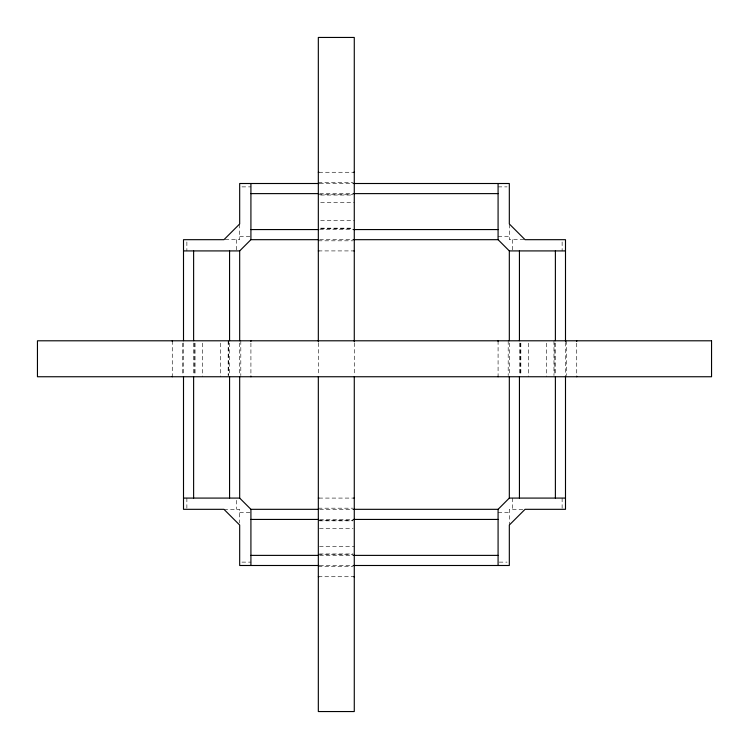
<?xml version="1.0" encoding="UTF-8"?>
<svg xmlns="http://www.w3.org/2000/svg" width="749" height="749" viewBox="0 0 749 749"><rect width="100%" height="100%" fill="white"/><g stroke="black" fill="none" stroke-linecap="round" stroke-linejoin="round"><path stroke-width="0.56" stroke-dasharray="3.75 2.81" d="M318.934 172.27L353.668 172.27M318.325 182.382L353.116 182.382M319.701 183.505L353.509 183.505M241.927 186.875L250.915 186.875M498.085 186.875L507.073 186.875M319.701 193.617L353.509 193.617M318.325 194.74L353.116 194.74M320.647 195.03L353.116 195.03M320.647 202.605L354.277 202.605M320.647 220.581L354.277 220.581M320.647 228.155L353.116 228.155M320.647 228.445L353.116 228.445M319.701 229.569L353.509 229.569M239.68 236.31L250.915 236.31M498.085 236.31L509.32 236.31M225.075 239.68L239.68 239.68L239.68 223.951M319.701 239.68L353.509 239.68M523.926 239.68L509.32 239.68L509.32 223.951M318.325 240.803L353.116 240.803M318.325 250.915L353.116 250.915M318.934 498.085L353.668 498.085M318.325 508.196L353.116 508.196M223.951 509.32L239.68 509.32L239.68 522.999M319.701 509.32L353.509 509.32M522.802 509.32L509.32 509.32L509.32 525.049M239.68 512.691L250.915 512.691M498.085 512.691L509.32 512.691M319.701 519.432L353.509 519.432M318.325 520.555L353.116 520.555M319.486 520.845L353.116 520.845M319.486 528.419L353.116 528.419M319.486 546.396L354.277 546.396M319.486 553.97L353.116 553.97M318.325 554.26L353.116 554.26M319.701 555.384L353.509 555.384M241.927 562.125L250.915 562.125M499.209 562.125L507.073 562.125M319.701 565.495L353.509 565.495M318.325 566.619L353.116 566.619M318.325 576.73L353.116 576.73M576.73 343.117L576.73 375.586M566.619 340.795L566.619 375.586M565.495 342.396L565.495 375.67M562.125 241.927L562.125 250.915M562.125 498.085L562.125 508.196M555.384 343.023L555.384 375.67M554.26 343.117L554.26 375.586M553.97 340.795L553.97 375.586M546.396 343.117L546.396 376.747M528.419 343.117L528.419 376.747M520.845 343.117L520.845 375.586M520.555 343.117L520.555 375.586M519.432 343.023L519.432 375.67M512.691 239.68L512.691 250.915M512.691 498.085L512.691 509.32M509.32 343.023L509.32 375.67M508.196 340.795L508.196 375.586M498.085 340.795L498.085 375.586M354.277 342.902L354.277 375.67M318.325 342.902L318.325 375.67M250.915 343.117L250.915 376.138M240.803 340.795L240.803 375.586M239.68 343.023L239.68 375.67M236.31 239.68L236.31 250.915M236.31 500.332L236.31 509.32M229.569 343.023L229.569 375.67M228.445 340.795L228.445 375.586M228.155 340.795L228.155 375.586M220.581 343.117L220.581 376.747M202.605 343.117L202.605 376.747M195.03 343.117L195.03 375.586M194.74 343.117L194.74 375.586M193.617 343.023L193.617 375.67M186.875 241.927L186.875 250.915M186.875 498.085L186.875 508.196M183.505 342.958L183.505 375.586M182.382 343.117L182.382 375.586M172.27 340.795L172.27 375.586"/><path stroke-width="1.12" d="M239.68 340.692L239.68 250.915L250.915 239.68L318.54 239.68M353.509 509.32L498.085 509.32L509.32 498.085L509.32 376.831M318.325 172.27L318.934 172.27M353.668 172.27L354.277 172.27M319.055 183.505L239.68 183.505L239.68 223.951L223.951 239.68L183.505 239.68L183.505 340.739M353.509 183.505L509.32 183.505L509.32 223.951L525.049 239.68L565.495 239.68L565.495 341.235M250.915 193.617L318.54 193.617M353.509 193.617L498.085 193.617M250.915 229.569L318.54 229.569M353.509 229.569L498.085 229.569M353.509 239.68L498.085 239.68L509.32 250.915L509.32 340.692M183.505 250.915L239.68 250.915M318.325 250.915L318.934 250.915M353.668 250.915L354.277 250.915M509.32 250.915L565.495 250.915M183.505 498.085L239.68 498.085L250.915 509.32L318.54 509.32M318.325 498.085L318.934 498.085M353.668 498.085L354.277 498.085M509.32 498.085L565.495 498.085M250.915 519.432L318.54 519.432M353.509 519.432L498.085 519.432M250.915 555.384L318.54 555.384M353.509 555.384L498.085 555.384M319.055 565.495L239.68 565.495L239.68 525.049L223.951 509.32L183.505 509.32L183.505 376.747M353.509 565.495L509.32 565.495L509.32 525.049L525.049 509.32L565.495 509.32L565.495 376.251M318.325 576.73L318.934 576.73M353.668 576.73L354.277 576.73M576.73 340.795L576.73 341.404M576.73 376.138L576.73 376.747M555.384 250.915L555.384 340.692M555.384 376.831L555.384 498.085M519.432 250.915L519.432 340.692M519.432 376.831L519.432 498.085M498.085 183.505L498.085 239.68M498.085 340.795L498.085 341.404M498.085 376.138L498.085 376.747M498.085 509.32L498.085 565.495M354.277 341.731L354.277 37.45L318.325 37.45L318.325 341.731M354.277 376.841L354.277 711.55L318.325 711.55L318.325 376.841M250.915 183.505L250.915 239.68M250.915 340.795L250.915 341.404M250.915 376.138L250.915 376.747M250.915 509.32L250.915 565.495M239.68 376.831L239.68 498.085M229.569 250.915L229.569 340.692M229.569 376.831L229.569 498.085M193.617 250.915L193.617 340.692M193.617 376.831L193.617 498.085M172.27 340.795L172.27 341.404M172.27 376.138L172.27 376.747M711.55 340.795L37.45 340.795L37.45 376.747L711.55 376.747L711.55 340.795"/></g></svg>
